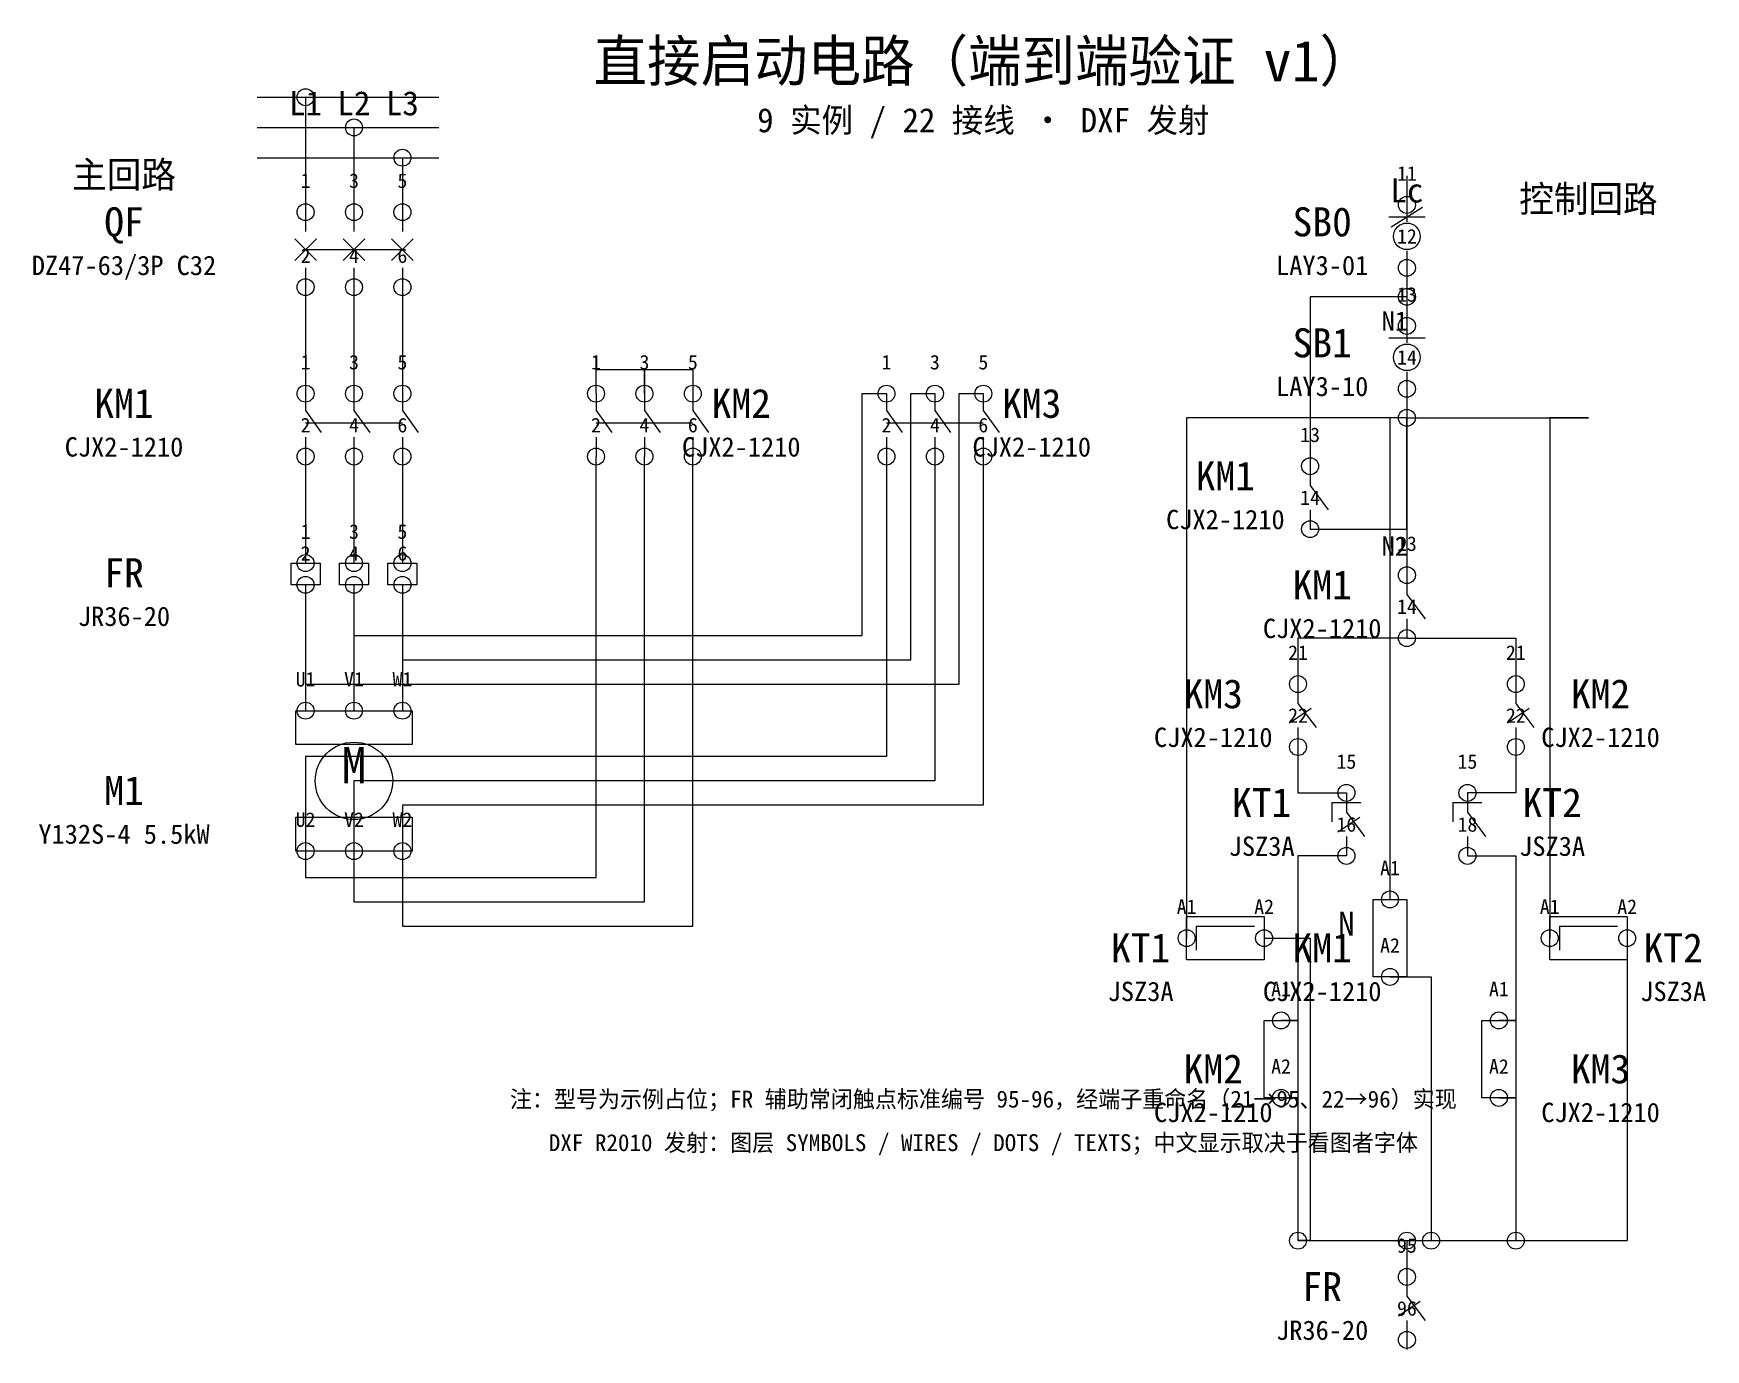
# Model space of a CAD drawing. Header units: metres. Extents: x 15 to 1397, y -90 to 998.
import ezdxf
from ezdxf.enums import TextEntityAlignment as Align

# ---------------------------------------------------------------- set-up
doc = ezdxf.new("R2010")
doc.units = ezdxf.units.M
doc.linetypes.add('DASHED', pattern=[0.4, 0.3, 0.1])
for name, color, linetype in [('DOTS', 1, 'Continuous'), ('SYMBOLS', 7, 'Continuous'), ('TEXTS', 2, 'Continuous'), ('WIRES', 7, 'Continuous')]:
    doc.layers.add(name, color=color, linetype=linetype)

msp = doc.modelspace()

# ---------------------------------------------------------------- linework, layer by layer
at = {"layer": 'DOTS'}
for centre in [(240, 945), (280, 920), (320, 895), (240, 850), (280, 850), (320, 850), (1150, 856), (1150, 804), (240, 788), (280, 788), (320, 788), (1150, 780), (1150, 756), (240, 700), (280, 700), (320, 700), (480, 700), (520, 700), (560, 700), (720, 700), (760, 700), (800, 700), (1150, 704), (1150, 680), (240, 648), (280, 648), (320, 648), (480, 648), (520, 648), (560, 648), (720, 648), (760, 648), (800, 648), (1070, 640), (1070, 588), (240, 560), (280, 560), (320, 560), (1150, 550), (240, 542), (280, 542), (320, 542), (1150, 498), (1060, 460), (1240, 460), (240, 438), (280, 438), (320, 438), (1060, 408), (1240, 408), (1100, 370), (1200, 370), (240, 322), (280, 322), (320, 322), (1100, 318), (1200, 318), (1136, 282), (968, 250), (1032, 250), (1268, 250), (1332, 250), (1136, 218), (1046, 182), (1226, 182), (1046, 118), (1226, 118), (1060, 0), (1150, 0), (1170, 0), (1240, 0), (1150, -30), (1150, -82)]:
    msp.add_circle(centre, 7, dxfattribs=at)
at = {"layer": 'SYMBOLS'}
for p, q in [((240, 850), (240, 834)), ((280, 850), (280, 834)), ((320, 850), (320, 834)), ((1135, 846), (1165, 846)), ((1137, 838), (1163, 854)), ((1150, 856), (1150, 842)), ((231, 828), (249, 810)), ((231, 810), (249, 828)), ((271, 828), (289, 810)), ((271, 810), (289, 828)), ((311, 828), (329, 810)), ((311, 810), (329, 828)), ((1150, 818), (1150, 804)), ((240, 804), (240, 788)), ((280, 804), (280, 788)), ((320, 804), (320, 788)), ((1150, 756), (1150, 742)), ((1135, 746), (1165, 746)), ((1150, 718), (1150, 704)), ((240, 700), (240, 686)), ((280, 700), (280, 686)), ((320, 700), (320, 686)), ((480, 700), (480, 686)), ((520, 700), (520, 686)), ((560, 700), (560, 686)), ((720, 700), (720, 686)), ((760, 700), (760, 686)), ((800, 700), (800, 686)), ((240, 686), (253, 668)), ((280, 686), (293, 668)), ((320, 686), (333, 668)), ((480, 686), (493, 668)), ((520, 686), (533, 668)), ((560, 686), (573, 668)), ((720, 686), (733, 668)), ((760, 686), (773, 668)), ((800, 686), (813, 668)), ((240, 664), (240, 648)), ((280, 664), (280, 648)), ((320, 664), (320, 648)), ((480, 664), (480, 648)), ((520, 664), (520, 648)), ((560, 664), (560, 648)), ((720, 664), (720, 648)), ((760, 664), (760, 648)), ((800, 664), (800, 648)), ((1070, 640), (1070, 624)), ((1070, 624), (1085, 604)), ((1070, 604), (1070, 588)), ((1150, 550), (1150, 534)), ((1150, 534), (1165, 514)), ((1150, 514), (1150, 498)), ((1060, 460), (1060, 444)), ((1240, 460), (1240, 444)), ((1060, 444), (1075, 424)), ((1240, 444), (1255, 424)), ((1053, 428), (1071, 440)), ((1233, 428), (1251, 440)), ((1060, 424), (1060, 408)), ((1240, 424), (1240, 408)), ((1088, 362), (1088, 346)), ((1088, 362), (1112, 362)), ((1100, 370), (1100, 354)), ((1188, 362), (1188, 346)), ((1188, 362), (1212, 362)), ((1200, 370), (1200, 354)), ((1093, 338), (1111, 350)), ((1100, 354), (1115, 334)), ((1200, 354), (1215, 334)), ((1100, 334), (1100, 318)), ((1200, 334), (1200, 318)), ((976, 260), (976, 240)), ((976, 260), (1024, 260)), ((1276, 260), (1276, 240)), ((1276, 260), (1324, 260)), ((1150, -30), (1150, -46)), ((1143, -62), (1161, -50)), ((1150, -46), (1165, -66)), ((1150, -66), (1150, -82))]:
    msp.add_line(p, q, dxfattribs=at)
at = {"layer": 'SYMBOLS', "linetype": 'DASHED'}
for p, q in [((240, 819), (320, 819)), ((240, 676), (320, 676)), ((480, 676), (560, 676)), ((720, 676), (800, 676))]:
    msp.add_line(p, q, dxfattribs=at)
at = {"layer": 'SYMBOLS'}
for points in [[(228, 560), (252, 560), (252, 542), (228, 542)], [(268, 560), (292, 560), (292, 542), (268, 542)], [(308, 560), (332, 560), (332, 542), (308, 542)], [(232, 438), (328, 438), (328, 410), (232, 410)], [(232, 350), (328, 350), (328, 322), (232, 322)], [(1122, 282), (1150, 282), (1150, 218), (1122, 218)], [(968, 268), (1032, 268), (1032, 232), (968, 232)], [(1268, 268), (1332, 268), (1332, 232), (1268, 232)], [(1032, 182), (1060, 182), (1060, 118), (1032, 118)], [(1212, 182), (1240, 182), (1240, 118), (1212, 118)]]:
    msp.add_lwpolyline(points, close=True, dxfattribs=at)
for centre, major_axis in [((1150, 830), (11, 0)), ((1150, 730), (11, 0)), ((280, 380), (32, 0))]:
    msp.add_ellipse(centre, major_axis=major_axis, ratio=1, dxfattribs=at)
at = {"layer": 'WIRES'}
for points in [[(200, 945), (240, 945)], [(240, 945), (350, 945)], [(240, 945), (240, 850)], [(200, 920), (280, 920)], [(280, 920), (350, 920)], [(280, 920), (280, 850)], [(200, 895), (320, 895)], [(320, 895), (350, 895)], [(320, 895), (320, 850)], [(1150, 880), (1150, 856)], [(1150, 804), (1150, 780)], [(240, 788), (240, 700)], [(280, 788), (280, 700)], [(320, 788), (320, 700)], [(1150, 780), (1070, 780), (1070, 640)], [(1150, 780), (1150, 780), (1150, 756)], [(480, 700), (480, 720), (520, 720), (520, 700)], [(520, 700), (520, 720), (560, 720), (560, 700)], [(240, 542), (240, 460), (780, 460), (780, 700), (800, 700)], [(280, 542), (280, 500), (700, 500), (700, 700), (720, 700)], [(320, 542), (320, 480), (740, 480), (740, 700), (760, 700)], [(1150, 704), (1150, 680)], [(1150, 680), (1000, 680), (968, 680), (968, 250)], [(1070, 588), (1070, 588), (1150, 588), (1150, 680)], [(1150, 680), (1136, 680), (1136, 282)], [(1150, 680), (1300, 680), (1268, 680), (1268, 250)], [(1150, 680), (1150, 550)], [(240, 648), (240, 560)], [(240, 322), (240, 300), (480, 300), (480, 648)], [(720, 648), (720, 400), (240, 400), (240, 322)], [(280, 648), (280, 560)], [(280, 322), (280, 280), (520, 280), (520, 648)], [(760, 648), (760, 380), (280, 380), (280, 322)], [(320, 648), (320, 560)], [(320, 322), (320, 260), (560, 260), (560, 648)], [(800, 648), (800, 360), (320, 360), (320, 322)], [(240, 542), (240, 438)], [(280, 542), (280, 438)], [(320, 542), (320, 438)], [(1150, 498), (1060, 498), (1060, 460)], [(1150, 498), (1240, 498), (1240, 460)], [(1060, 408), (1060, 370), (1100, 370)], [(1240, 408), (1240, 370), (1200, 370)], [(1100, 318), (1060, 318), (1060, 182), (1046, 182)], [(1200, 318), (1240, 318), (1240, 182), (1226, 182)], [(1032, 250), (1070, 250), (1070, 0), (1060, 0)], [(1332, 250), (1332, 0)], [(1136, 218), (1170, 218), (1170, 198), (1170, 0)], [(1046, 118), (1060, 118), (1060, 0)], [(1226, 118), (1240, 118), (1240, 0)], [(1070, 0), (1060, 0)], [(1060, 0), (1150, 0)], [(1150, 0), (1170, 0)], [(1150, 0), (1150, -30)], [(1170, 0), (1240, 0)], [(1240, 0), (1332, 0)], [(1150, -82), (1150, -90)]]:
    msp.add_lwpolyline(points, dxfattribs=at)

# ---------------------------------------------------------------- texts
at = {"layer": 'TEXTS', "color": 1}
for s, height, p in [('直接启动电路（端到端验证 v1）', 34, (800, 958)), ('L1', 20, (240, 930)), ('L2', 20, (280, 930)), ('L3', 20, (320, 930)), ('9 实例 / 22 接线 · DXF 发射', 20, (800, 916)), ('主回路', 22, (90, 870)), ('Lc', 20, (1150, 858)), ('控制回路', 22, (1300, 850)), ('N1', 16, (1140, 752)), ('N2', 16, (1140, 566)), ('N', 20, (1100, 252))]:
    msp.add_text(s, height=height, dxfattribs=at).set_placement(p, align=Align.CENTER)
at = {"layer": 'TEXTS', "color": 2}
for s, height, p in [('11', 12, (1150, 876)), ('1', 12, (240, 870)), ('3', 12, (280, 870)), ('5', 12, (320, 870)), ('12', 12, (1150, 824)), ('2', 12, (240, 808)), ('4', 12, (280, 808)), ('6', 12, (320, 808)), ('13', 12, (1150, 776)), ('14', 12, (1150, 724)), ('1', 12, (240, 720)), ('3', 12, (280, 720)), ('5', 12, (320, 720)), ('1', 12, (480, 720)), ('3', 12, (520, 720)), ('5', 12, (560, 720)), ('1', 12, (720, 720)), ('3', 12, (760, 720)), ('5', 12, (800, 720)), ('2', 12, (240, 668)), ('4', 12, (280, 668)), ('6', 12, (320, 668)), ('2', 12, (480, 668)), ('4', 12, (520, 668)), ('6', 12, (560, 668)), ('2', 12, (720, 668)), ('4', 12, (760, 668)), ('6', 12, (800, 668)), ('13', 12, (1070, 660)), ('14', 12, (1070, 608)), ('1', 12, (240, 580)), ('3', 12, (280, 580)), ('5', 12, (320, 580)), ('13', 12, (1150, 570)), ('2', 12, (240, 562)), ('4', 12, (280, 562)), ('6', 12, (320, 562)), ('14', 12, (1150, 518)), ('21', 12, (1060, 480)), ('21', 12, (1240, 480)), ('U1', 12, (240, 458)), ('V1', 12, (280, 458)), ('W1', 12, (320, 458)), ('22', 12, (1060, 428)), ('22', 12, (1240, 428)), ('M', 30, (280, 378)), ('15', 12, (1100, 390)), ('15', 12, (1200, 390)), ('U2', 12, (240, 342)), ('V2', 12, (280, 342)), ('W2', 12, (320, 342)), ('16', 12, (1100, 338)), ('18', 12, (1200, 338)), ('A1', 12, (1136, 302)), ('A1', 12, (968, 270)), ('A2', 12, (1032, 270)), ('A1', 12, (1268, 270)), ('A2', 12, (1332, 270)), ('A2', 12, (1136, 238)), ('A1', 12, (1046, 202)), ('A1', 12, (1226, 202)), ('A2', 12, (1046, 138)), ('A2', 12, (1226, 138)), ('95', 12, (1150, -10)), ('96', 12, (1150, -62))]:
    msp.add_text(s, height=height, dxfattribs=at).set_placement(p, align=Align.CENTER)
at = {"layer": 'TEXTS', "color": 7}
for s, p in [('QF', (90, 830)), ('SB0', (1080, 830)), ('SB1', (1080, 730)), ('KM1', (90, 680)), ('KM2', (600, 680)), ('KM3', (840, 680)), ('KM1', (1000, 620)), ('FR', (90, 540)), ('KM1', (1080, 530)), ('KM3', (990, 440)), ('KM2', (1310, 440)), ('M1', (90, 360)), ('KT1', (1030, 350)), ('KT2', (1270, 350)), ('KT1', (930, 230)), ('KM1', (1080, 230)), ('KT2', (1370, 230)), ('KM2', (990, 130)), ('KM3', (1310, 130)), ('FR', (1080, -50))]:
    msp.add_text(s, height=24, dxfattribs=at).set_placement(p, align=Align.CENTER)
at = {"layer": 'TEXTS', "color": 8}
for s, height, p in [('DZ47-63/3P C32', 16, (90, 798)), ('LAY3-01', 16, (1080, 798)), ('LAY3-10', 16, (1080, 698)), ('CJX2-1210', 16, (90, 648)), ('CJX2-1210', 16, (600, 648)), ('CJX2-1210', 16, (840, 648)), ('CJX2-1210', 16, (1000, 588)), ('JR36-20', 16, (90, 508)), ('CJX2-1210', 16, (1080, 498)), ('CJX2-1210', 16, (990, 408)), ('CJX2-1210', 16, (1310, 408)), ('Y132S-4 5.5kW', 16, (90, 328)), ('JSZ3A', 16, (1030, 318)), ('JSZ3A', 16, (1270, 318)), ('JSZ3A', 16, (930, 198)), ('CJX2-1210', 16, (1080, 198)), ('JSZ3A', 16, (1370, 198)), ('注：型号为示例占位；FR 辅助常闭触点标准编号 95-96，经端子重命名（21→95、22→96）实现', 14, (800, 110)), ('CJX2-1210', 16, (990, 98)), ('CJX2-1210', 16, (1310, 98)), ('DXF R2010 发射：图层 SYMBOLS / WIRES / DOTS / TEXTS；中文显示取决于看图者字体', 14, (800, 74)), ('JR36-20', 16, (1080, -82))]:
    msp.add_text(s, height=height, dxfattribs=at).set_placement(p, align=Align.CENTER)

doc.saveas('drawing.dxf')
